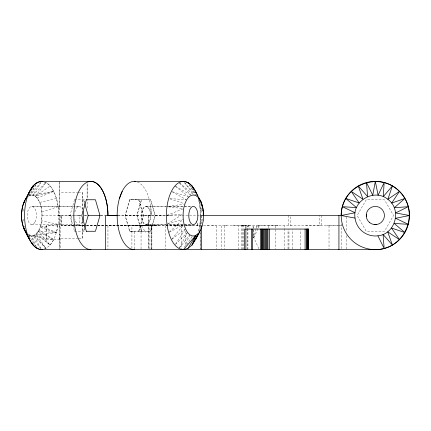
<?xml version="1.0" encoding="UTF-8"?>
<svg xmlns="http://www.w3.org/2000/svg" width="431" height="431" viewBox="0 0 431 431"><rect width="100%" height="100%" fill="white"/><g stroke="black" fill="none" stroke-linecap="round" stroke-linejoin="round"><path stroke-width="0.32" stroke-dasharray="2.15 1.62" d="M46.182 239.006L46.182 225.763L59.834 225.979M59.834 239.162L46.182 239.394L46.182 238.478M46.182 234.335L46.182 239.275M59.834 181.392L59.828 249.63L59.834 215.511L58.702 215.511A34.119 17.062 90 0 0 44.813 181.984M59.834 239.394L59.828 237.583M59.834 234.9L59.834 234.335M59.834 225.747L59.828 226.415M78.954 238.483L82.251 238.483L82.251 219.912M82.58 209.374L82.58 192.538L79.234 192.538M87.127 207.941L87.127 199.72M131.908 248.304L131.913 225.731L133.481 225.742M141.05 248.967L141.056 225.731L107.944 225.747L107.944 249.63M134.224 248.978L134.219 231.269L129.661 231.248L125.125 215.489L129.688 199.731L138.782 199.731L143.324 215.511L148.717 215.624L148.717 248.967L148.717 215.511M149.907 248.967L149.907 225.747M151.89 248.967L151.895 225.736L146.685 225.742M238.817 249.63L238.817 225.747M241.171 249.63L241.171 225.747M242.297 249.63L242.297 225.747M243.364 249.63L243.364 225.747M245.25 228.398L245.25 225.747M246.036 228.398L246.036 225.747M247.222 249.63L247.222 225.747M247.917 249.63L247.917 225.747L249.705 225.736M268.389 228.398L268.389 225.747M284.309 249.63L284.309 225.747M288.032 248.967L288.032 229.723M288.948 248.967L288.948 229.723M292.358 248.967L292.358 229.723M300.763 248.967L300.763 229.723M305.757 225.747L319.199 225.693L319.199 215.511M82.256 221.028L82.256 219.799M151.286 248.973L151.335 225.855L200.356 225.747M29.136 235.283A20.472 10.236 90 0 0 34.437 235.283C40.622 230.897 41.732 222.547 42.022 215.511A20.472 10.236 90 0 0 29.136 195.733M28.22 234.717L30.822 235.897L56.407 232.573C59.359 221.432 59.359 209.595 56.418 198.454C54.161 192.145 51.214 184.145 44.167 182.06M44.145 248.967C53.8 245.411 56.391 233.403 58.115 224.341L41.672 220.807M198.508 231.307C201.121 220.984 201.121 210.032 198.508 199.715M23.226 221.022L23.678 219.185M255.992 229.039L253.821 237.686L252.992 225.747M256.149 228.419L256.817 225.747L258.67 227.002L258.131 228.188M74.52 199.752L69.967 215.511L74.52 231.269M129.688 199.731L150.608 199.742L155.144 215.511L150.575 231.258L129.672 231.269L125.125 215.511L129.672 199.752L150.608 199.742L155.144 215.5L150.591 231.269L138.76 231.269L143.324 215.511L138.782 199.731M141.492 231.269L136.945 215.511L141.492 199.752L136.95 215.5L141.487 231.258L129.661 231.248M138.771 231.269L143.324 215.511M24.255 227.385L24.621 226.167M184.5 247.259L189.629 235.391M257.862 228.78L253.821 237.686L253.606 225.747M258.67 227.002L259.246 225.747L262.684 225.742M29.103 194.704L30.439 191.79M40.956 248.466L33.494 235.687C41.478 231.124 42.173 220.289 41.915 212.047C41.08 205.77 39.528 197.527 32.772 195.124L30.1 195.335L28.301 196.45M22.773 211.319L24.265 208.421M179.361 247.895L187.507 232.357M35.935 184.877L30.1 195.335L40.789 182.426M28.656 195.895L35.8 184.78M37.071 198.088L53.708 191.386L32.772 195.124L40.934 182.491M175.67 243.935L185.524 228.775M186.72 244.695L192.14 236.463M53.708 191.386L35.374 196.304L46.058 182.555L32.772 195.124M179.474 247.944L189.468 235.321M171.829 239.124L184.075 224.287M201.977 222.202L199.952 224.341L201.056 225.09M175.406 244.587L187.043 232.832M169.184 232.126L183.256 219.201M171.931 239.237L185.001 229.179M35.374 196.304L50.174 185.966M167.551 223.98L183.121 213.862M169.291 232.25L182.889 224.923M167.029 215.263L183.681 208.636M41.915 212.047L58.12 206.681M167.616 224.142L182.625 219.401M39.7 202.419L56.418 198.454M58.12 224.346L40.121 227.326L56.407 232.573L38.305 231.253L50.147 245.061L53.703 239.636L39.022 229.987M168.322 206.471L183.568 204.089M167.083 215.446L181.78 213.997M140.996 225.736L145.57 225.742M176.667 225.747L177.524 225.747M211.831 225.747L215.839 225.747M134.052 225.742L134.671 225.742M123.983 225.742L124.548 225.742M272.446 225.747L273.103 225.736M263.023 225.742L272.645 225.736M140.344 225.742L141.056 225.731L137.106 225.747M181.306 225.747L182.485 225.736M273.76 225.736L275.651 225.736M165.073 215.543L148.717 215.624M165.73 215.538L170.983 215.511M61.778 225.747L61.638 215.511L58.702 215.511M129.365 225.742L131.089 225.742M136.239 225.742L136.972 225.736M186.397 225.747L191.892 225.747M258.643 225.742L259.306 225.736L257.027 225.747M268.966 225.747L269.655 225.742M139.364 225.742L141.056 225.731M95.003 225.747L96.226 225.747M98.015 225.747L98.144 225.747M175.336 225.747L180.002 225.736M224.503 225.742L226.728 225.742M245.735 225.742L235.536 225.742M78.566 192.538L59.834 192.538L59.834 193.207M74.515 199.752L85.677 199.752M31.786 206.411L75.069 206.411L31.835 206.411M68.362 215.511L71.492 215.511L71.503 225.747M42.022 215.511L81.13 215.511M84.471 215.511L87.154 215.511M100.568 215.511L104.593 215.511M117.949 215.511L202.818 215.511M78.334 215.511L80.301 215.511L79.934 215.511L79.757 225.747M117.949 215.619L151.286 215.624L150.769 206.659M31.786 224.61L75.059 224.626M75.737 224.61L79.045 224.626M73.706 225.736L61.665 225.747L61.665 215.511M74.38 225.731L83.743 225.725M86.421 225.72L138.739 225.677M72.063 225.747L72.516 225.747M78.076 225.747L81.47 225.747M83.382 225.747L84.013 225.747M242.168 225.747L246.408 225.742M277.467 225.747L278.189 225.747M74.515 231.269L85.677 231.269M78.297 238.483L59.828 238.483L59.828 237.815M125.125 215.489L136.95 215.5M155.144 215.5L163.02 215.511M206.939 225.736L209.04 225.742M232.708 225.736L235.768 225.742M241.613 225.742L243.256 225.747M244.463 225.736L250.384 225.747M291.378 225.747L290.693 225.747L290.693 215.511M150.591 225.736L156.717 225.742M166.027 225.736L176.532 225.747M85.661 225.774L61.681 225.747L341.207 225.747L326.763 225.693M86.335 225.774L151.335 225.855M61.638 215.511L73.044 215.538M73.717 215.543L81.098 215.559M84.454 215.565L87.137 215.57M100.563 215.602L104.588 215.613M159.12 225.747L138.13 225.677L155.041 225.747M134.192 225.677L156.927 225.747M127.657 225.736L128.54 225.742M248.892 225.747L248.401 225.742L250.028 229.324M186.812 225.736L187.221 225.742M277.839 225.747L276.266 225.736M131.913 225.731L132.263 225.742M203.556 215.619L200.534 215.511A34.119 17.062 -90 0 0 198.249 198.449M319.199 225.693L320.362 225.747M170.029 198.556L186.688 199.919M168.327 206.837L182.345 208.48M172.659 191.784L188.934 197.015M169.943 198.869L184.274 203.674M40.649 225.747L56.413 232.573M38.305 231.253L53.703 239.636L30.822 235.897L27.859 233.403M171.996 191.714L186.1 199.591M175.514 186.284L191.477 195.372M175.46 186.37L187.894 196.197M179.56 182.97L194.144 195.103M36.904 233.241L50.168 245.061L36.042 234.103L46.031 248.471L33.494 235.687M179.517 183.03L190.556 194.424M184.802 182.873L194.984 194.246M34.437 235.283L46.052 248.466M40.805 248.574L30.822 235.897L36.312 246.677M184.296 182.442L193.734 194.575M189.387 184.7L195.011 192.754M202.015 209.762L199.952 206.681L202.473 214.072M28.581 235.267L35.784 246.273M189.306 184.737L196.401 195.679M141.535 225.747L145.64 232.379M256.186 225.747L256.612 226.566M203.195 220.914L200.534 215.511A34.119 17.062 90 0 1 198.578 231.377M29.082 236.544L29.944 238.37M253.277 236.495L258.972 249.032M199.181 200.878L201.988 208.173M197.635 225.747L197.619 222.547L197.592 225.747M82.58 192.538L82.58 209.137M82.251 238.483L82.251 221.884M46.182 226.415L46.182 225.747L46.182 230.806M346.346 216.847L346.346 231.566M346.346 235.579L346.346 248.962M341.207 223.829L341.207 249.63M329.025 225.747L329.025 248.967M321.143 215.511L321.143 225.747M288.452 215.511L288.452 225.747M275.21 225.747L275.21 248.967M224.664 225.747L224.664 248.967M221.254 225.747L221.254 248.967M216.707 225.747L216.707 248.967M201.67 215.511L201.67 223.538M200.819 225.747L200.781 227.072M200.819 231.716L200.781 248.967M200.146 215.511L200.146 228.398M200.146 233.042L200.146 248.967M185.793 231.054L185.793 245.648M181.246 225.747L181.246 249.63M165.321 225.747L165.321 248.967M151.281 225.747L151.281 249.63M60.626 215.511L60.626 249.63M59.834 182.555L59.834 209.137M137.397 181.984A34.119 17.062 -90 0 1 151.281 215.511M74.859 212.03A9.099 4.547 -90 0 1 82.283 209.078M82.283 221.943A9.099 4.547 -90 0 1 74.859 218.991M87.127 183.692L87.127 198.454L87.127 183.692M84.524 228.118L83.619 231.269L84.524 228.118M366.231 199.752L357.132 215.511L366.231 231.269L384.43 231.269L393.525 215.511L384.43 199.752L366.231 199.752M79.067 206.411L75.737 206.411L79.056 206.427M166.021 206.411L146.044 206.411A9.099 4.547 -90 0 0 142.101 220.058A9.099 4.547 -90 0 0 149.983 220.058A9.099 4.547 -90 0 0 146.044 206.411L166.021 206.395M190.658 206.411L166.684 206.411L190.658 206.411M166.021 224.61L146.044 224.61A9.099 4.547 90 0 1 142.111 210.931A9.099 4.547 90 0 1 149.988 210.931A9.099 4.547 90 0 1 146.05 224.578L166.021 224.594M190.658 224.61L166.684 224.61L190.658 224.605M84.524 202.904L83.614 199.752L84.524 202.904M35.04 221.943A9.099 4.547 -90 0 0 33.009 206.724A9.099 4.547 -90 0 0 27.439 217.865A9.099 4.547 -90 0 0 35.04 221.943"/><path stroke-width="0.65" d="M245.875 229.055L245.875 249.63L244.619 249.63L244.619 229.06L308.273 229.06L308.504 249.63L307.589 249.63L307.589 229.06M251.553 249.624L251.553 229.055M252.561 249.624L252.561 229.055M260.308 249.619L260.313 229.05M261.396 249.619L261.396 229.05M262.064 249.619L262.064 229.05M262.808 249.619L262.808 229.05M263.61 249.619L263.61 229.05M264.456 249.619L264.456 229.05M265.329 249.619L265.329 229.05M266.218 249.619L266.218 229.05M267.112 249.624L267.112 229.05M267.985 249.624L267.985 229.05M269.634 249.624L269.634 229.05M305.089 249.63L305.094 229.055M306.506 249.63L306.506 229.055M307.093 249.63L307.093 229.055M307.982 249.63L307.982 229.06M308.445 229.06L308.273 249.63L308.504 229.06M355.02 218.091C352.132 200.819 374.458 188.067 387.868 199.327C402.123 209.493 395.351 234.302 377.906 235.822A20.472 20.472 0 0 1 355.02 218.091L341.207 215.511L203.017 215.511M199.763 230.897L200.523 230.062L192 245.061C197.77 236.21 203.777 226.577 203.556 215.619A20.472 10.236 -90 0 0 192.485 195.108A20.472 10.236 -90 0 0 183.234 218.953A20.472 10.236 -90 0 0 195.916 235.315L192 245.061L187.889 248.466L183.471 249.63L182.211 249.296M107.944 215.511A34.119 17.062 90 0 0 90.887 181.392L41.645 181.392C32.33 182.458 29.195 192.786 25.224 199.768C22.87 204.019 21.906 208.83 21.577 213.636C20.801 223.064 24.896 231.743 29.577 239.641C32.153 244.334 35.875 249.166 41.635 249.63L375.331 249.63C405.027 249.985 420.71 212.133 399.456 191.386C378.709 170.132 340.851 185.809 341.207 215.511L355.047 212.747L342.37 206.681L356.453 207.591L345.781 198.449L359.147 202.974L351.2 191.386L362.94 199.214L358.269 185.96A34.119 34.119 0 0 1 409.45 215.511A34.119 34.119 0 0 1 358.269 245.061A34.119 34.119 0 0 1 358.269 185.96L367.584 196.563L366.501 182.55L372.75 195.2L375.331 181.392L378.095 195.227L384.161 182.55L383.251 196.633L392.388 185.96L387.868 199.327L399.456 191.386L391.628 203.125L404.881 198.449L394.279 207.764L408.286 206.681L395.636 212.93L409.45 215.511L395.615 218.275L408.286 224.341L394.209 223.43L404.881 232.573L391.515 228.047L399.456 239.636L387.717 231.808L392.388 245.061L383.078 234.459L384.161 248.466L377.906 235.822M86.335 199.752L81.788 215.511L86.335 231.269M84.708 227.487L88.161 215.511L84.708 203.534M86.243 199.752L95.434 199.752L99.981 215.511L95.434 231.269L86.243 231.269M28.451 194.333L29.577 191.386M196.439 237.282L195.534 239.636L198.389 233.295L195.916 235.315L183.471 249.63A34.119 17.062 -90 0 1 168.009 201.094A34.119 17.062 -90 0 1 196.536 193.573M119.468 198.427L122.226 191.364M32.309 187.711L33.112 185.966L30.154 191.143M31.064 190.001L33.112 185.966M28.182 194.591L25.224 199.768L25.984 198.842M201.509 226.965L202.161 225.844M187.889 248.466L195.916 235.315M36.511 183.671L37.228 182.555M23.414 203.696L24.793 201.6M182.211 181.72L183.471 181.392C193.772 182.733 196.568 194.715 201.121 202.247C202.775 206.573 203.588 211.19 203.491 215.823M42.895 249.296L41.635 249.63A34.119 17.062 90 0 1 24.589 214.239A34.119 17.062 90 0 1 42.906 181.483M134.224 181.392L183.471 181.392M88.161 215.511L99.981 215.511M117.377 215.511L105.374 215.511L105.374 249.63M107.378 215.619L117.377 215.619M374.14 224.529L376.516 224.529M41.645 181.392L42.906 181.726M132.985 249.296L134.224 249.63A34.119 17.062 -90 0 1 117.173 214.239A34.119 17.062 -90 0 1 135.496 181.483M24.637 229.594L23.894 228.602L26.641 233.058M198.384 197.587L199.138 198.659L198.486 197.506M36.506 247.372L37.228 248.471M198.513 197.592L201.121 202.247L199.418 199.17M201.95 205.549L202.57 206.735L200.948 203.19M25.855 232.228L29.577 239.641L29.238 238.408M31.964 242.631L33.112 245.061M197.43 195.518L195.534 191.386L196.439 193.74M202.689 209.994L203.389 211.82M28.451 236.694L29.577 239.641M366.307 214.326L366.307 216.701M338.933 215.511L338.933 249.63M201.67 226.216L201.67 249.63M89.616 181.483A34.119 17.062 -90 0 1 107.944 215.619M89.616 249.538A34.119 17.062 -90 0 0 90.887 249.63A34.119 17.062 90 0 1 73.825 215.511A34.119 17.062 90 0 1 90.887 181.392M83.005 210.958A9.099 4.547 -90 0 1 83.005 220.058M184.743 249.538A34.119 17.062 90 0 1 183.471 249.63M26.668 233.241A20.472 10.236 90 0 1 26.668 197.781M188.638 183.628L187.889 182.55L188.595 183.644M193.95 189.424L192 185.96L193.955 189.451M369.793 222.73A9.099 9.099 0 0 0 384.35 216.696A9.099 9.099 0 0 0 371.845 207.106A9.099 9.099 0 0 0 369.793 222.73M196.536 221.943A9.099 4.547 -90 0 0 194.5 206.724A9.099 4.547 -90 0 0 188.929 217.865A9.099 4.547 -90 0 0 196.536 221.943"/></g></svg>
